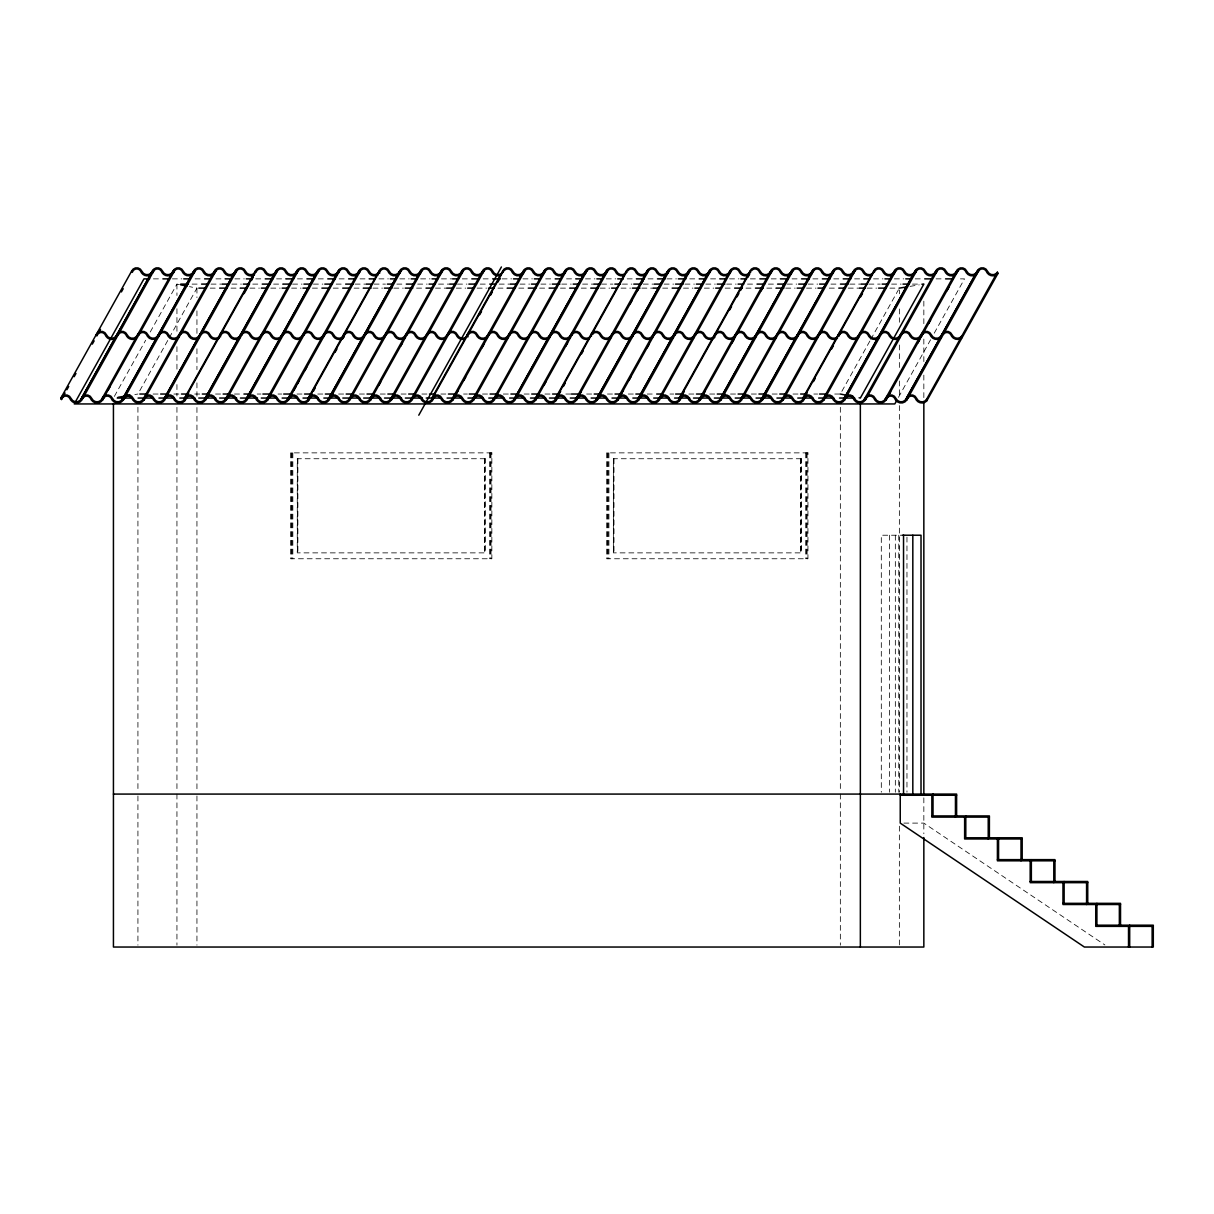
<?xml version="1.0" encoding="UTF-8"?>
<svg xmlns="http://www.w3.org/2000/svg" width="1214" height="1214" viewBox="0 0 1214 1214"><rect width="100%" height="100%" fill="white"/><g stroke="black" fill="none" stroke-linecap="round" stroke-linejoin="round"><path stroke-width="0.75" stroke-dasharray="5 3.75" d="M114.359 396.401L145.65 340.254M150.248 331.999L176.94 284.106L179.429 284.607M139.762 390.726L168.351 339.419M169.277 337.765L196.941 288.128L189.43 286.625M869.846 341.073L840.346 394.034L832.758 394.034M870.772 339.419L898.436 289.782M898.466 397.357L930.577 339.768M934.234 333.182L964.508 278.871L956.92 278.871M134.86 394.535L137.926 394.034M910.075 286.367L919.256 284.865M153.419 278.871L161.007 278.871M172.373 278.871L181.842 278.871M195.105 278.871L202.692 278.871M215.955 278.871L225.425 278.871M234.909 278.871L244.378 278.871M255.759 278.871L263.332 278.871M276.595 278.871L286.079 278.871M297.445 278.871L305.018 278.871M318.296 278.871L325.868 278.871M339.131 278.871L346.718 278.871M359.981 278.871L369.451 278.871M378.935 278.871L388.404 278.871M399.77 278.871L409.255 278.871M420.621 278.871L430.09 278.871M441.471 278.871L452.837 278.871M462.306 278.871L469.894 278.871M483.157 278.871L490.744 278.871M502.11 278.871L511.58 278.871M522.961 278.871L532.43 278.871M545.693 278.871L553.281 278.871M566.543 278.871L576.013 278.871M585.497 278.871L594.966 278.871M606.332 278.871L615.817 278.871M627.183 278.871L636.652 278.871M648.033 278.871L655.606 278.871M666.972 278.871L676.456 278.871M689.719 278.871L697.306 278.871M710.569 278.871L720.039 278.871M729.523 278.871L738.992 278.871M750.358 278.871L757.946 278.871M771.209 278.871L780.678 278.871M792.059 278.871L799.631 278.871M812.894 278.871L820.482 278.871M833.745 278.871L841.317 278.871M854.595 278.871L864.064 278.871M873.534 278.871L883.018 278.871M894.384 278.871L903.853 278.871M915.235 278.871L922.807 278.871M936.07 278.871L943.657 278.871M192.1 284.106L199.688 284.106M211.054 284.106L222.435 284.106M231.904 284.106L241.389 284.106M252.77 284.106L260.342 284.106M273.62 284.106L283.09 284.106M292.574 284.106L302.058 284.106M313.424 284.106L322.909 284.106M336.172 284.106L343.759 284.106M355.125 284.106L366.507 284.106M374.094 284.106L385.46 284.106M396.841 284.106L404.414 284.106M417.692 284.106L427.176 284.106M438.542 284.106L449.924 284.106M457.496 284.106L466.98 284.106M480.243 284.106L487.831 284.106M499.212 284.106L510.578 284.106M520.062 284.106L529.532 284.106M540.913 284.106L550.382 284.106M561.763 284.106L571.248 284.106M582.614 284.106L593.995 284.106M601.567 284.106L612.949 284.106M622.433 284.106L631.902 284.106M643.283 284.106L654.649 284.106M664.134 284.106L673.603 284.106M684.984 284.106L694.469 284.106M705.835 284.106L715.319 284.106M726.685 284.106L736.17 284.106M747.536 284.106L755.123 284.106M768.401 284.106L777.871 284.106M787.355 284.106L796.824 284.106M808.205 284.106L817.69 284.106M830.953 284.106L838.54 284.106M849.906 284.106L861.287 284.106M868.875 284.106L880.241 284.106M891.622 284.106L901.091 284.106M912.473 284.106L923.839 284.106M210.189 288.128L217.761 288.128M231.024 288.128L240.478 288.128M249.947 288.128L259.417 288.128M270.783 288.128L280.237 288.128M291.603 288.128L301.072 288.128M312.423 288.128L319.995 288.128M333.258 288.128L340.831 288.128M354.078 288.128L363.547 288.128M373.017 288.128L382.486 288.128M393.837 288.128L403.306 288.128M416.569 288.128L424.141 288.128M435.492 288.128L446.858 288.128M456.327 288.128L465.781 288.128M477.148 288.128L486.617 288.128M497.968 288.128L507.437 288.128M518.803 288.128L526.375 288.128M539.623 288.128L547.195 288.128M560.458 288.128L569.927 288.128M581.278 288.128L588.851 288.128M600.217 288.128L609.686 288.128M621.037 288.128L630.506 288.128M641.872 288.128L653.223 288.128M662.692 288.128L670.265 288.128M683.512 288.128L692.982 288.128M704.348 288.128L713.817 288.128M725.168 288.128L732.74 288.128M746.003 288.128L753.575 288.128M766.823 288.128L776.292 288.128M785.761 288.128L795.231 288.128M806.582 288.128L816.051 288.128M829.299 288.128L836.871 288.128M848.237 288.128L859.603 288.128M867.175 288.128L876.645 288.128M889.892 288.128L899.362 288.128M153.07 394.034L158.746 394.034M173.89 394.034L181.463 394.034M194.726 394.034L200.401 394.034M215.546 394.034L221.221 394.034M234.484 394.034L242.056 394.034M257.201 394.034L260.98 394.034M278.021 394.034L281.815 394.034M296.96 394.034L302.635 394.034M317.78 394.034L325.352 394.034M338.615 394.034L344.29 394.034M359.435 394.034L365.111 394.034M380.27 394.034L387.843 394.034M401.09 394.034L406.766 394.034M421.911 394.034L427.601 394.034M440.849 394.034L448.421 394.034M463.566 394.034L467.36 394.034M482.504 394.034L488.18 394.034M503.324 394.034L509.015 394.034M524.16 394.034L531.732 394.034M544.98 394.034L550.655 394.034M565.815 394.034L571.491 394.034M586.635 394.034L594.207 394.034M607.455 394.034L613.146 394.034M628.291 394.034L633.966 394.034M647.214 394.034L654.801 394.034M669.946 394.034L673.724 394.034M688.869 394.034L694.56 394.034M709.704 394.034L715.38 394.034M730.524 394.034L738.097 394.034M751.36 394.034L757.035 394.034M772.18 394.034L777.855 394.034M793 394.034L800.572 394.034M813.835 394.034L817.614 394.034M905.219 535.222L881.303 535.222L881.303 792.196M903.869 823.107L923.839 823.107L1104.877 944.947M923.839 301.163L923.839 323.926M923.839 339.085L923.839 361.833M923.839 375.111L923.839 397.858M923.839 797.856L923.839 833.745M906.964 537.119L906.964 792.196M899.362 290.025L899.362 293.818M899.362 308.978L899.362 322.241M899.362 344.973L899.362 369.617M899.362 380.984L899.362 398.04M899.362 405.613L899.362 792.196M899.362 826.188L899.362 945.16M898.77 535.222L898.77 792.196M895.34 535.222L895.34 792.196M889.498 535.222L889.498 792.196M840.346 407.297L840.346 792.196M840.346 794.077L840.346 945.16M807.113 452.868L807.113 558.759M806.521 452.868L806.521 558.759M805.701 452.868L805.701 558.759M800.967 458.74L800.967 552.871M800.679 458.74L800.679 552.871M613.95 458.74L613.95 552.871M613.662 458.74L613.662 552.871M608.927 452.868L608.927 558.759M608.093 452.868L608.093 558.759M607.501 452.868L607.501 558.759M491.033 452.868L491.033 558.759M490.441 452.868L490.441 558.759M489.606 452.868L489.606 558.759M484.887 458.74L484.887 552.871M484.583 458.74L484.583 552.871M297.87 458.74L297.87 552.871M297.567 458.74L297.567 552.871M292.832 452.868L292.832 558.759M292.013 452.868L292.013 558.759M291.421 452.868L291.421 558.759M196.941 288.128L196.941 297.612M196.941 310.875L196.941 333.607M196.941 348.767L196.941 369.617M196.941 382.88L196.941 396.143M196.941 407.509L196.941 792.196M196.941 795.974L196.941 945.16M176.94 284.106L176.94 295.488M176.94 308.751L176.94 331.498M176.94 346.673L176.94 369.42M176.94 384.58L176.94 395.961M176.94 407.343L176.94 792.196M176.94 794.077L176.94 945.16M137.926 407.297L137.926 792.196M137.926 795.974L137.926 945.16M491.852 452.868L290.586 452.868L290.586 558.759L491.852 558.759L491.852 452.868M807.947 452.868L606.681 452.868L606.681 558.759L807.947 558.759L807.947 452.868M485.175 458.74L297.278 458.74L297.278 552.871L485.175 552.871L485.175 458.74M801.27 458.74L613.358 458.74L613.358 552.871L801.27 552.871L801.27 458.74"/><path stroke-width="1.5" d="M82.916 398.04A4.416 4.325 29.1 0 1 90.276 398.04L91.338 399.983A6.783 6.647 29.1 0 0 102.644 399.983L103.63 398.04A4.416 4.325 29.1 0 1 111.005 398.04L112.052 399.983A6.783 6.647 29.1 0 0 123.373 399.983L124.359 398.04A4.416 4.325 29.1 0 1 131.719 398.04L132.781 399.983A6.783 6.647 29.1 0 0 144.087 399.983L145.073 398.04A4.416 4.325 29.1 0 1 152.448 398.04L153.495 399.983A6.783 6.647 29.1 0 0 164.816 399.983L165.802 398.04A4.416 4.325 29.1 0 1 173.162 398.04L174.224 399.983A6.783 6.647 29.1 0 0 184.71 401.015L184.543 399.345L255.395 272.194A5.6 5.493 29.1 0 1 245.532 271.223A5.6 5.493 29.1 0 0 235.167 271.223A5.6 5.493 29.1 0 1 224.802 271.223A5.6 5.493 29.1 0 0 214.453 271.223A5.6 5.493 29.1 0 1 204.089 271.223A5.6 5.493 29.1 0 0 193.724 271.223A5.6 5.493 29.1 0 1 183.36 271.223A5.6 5.493 29.1 0 0 173.01 271.223A5.6 5.493 29.1 0 1 162.646 271.223A5.6 5.493 29.1 0 0 152.281 271.223A5.6 5.493 29.1 0 1 141.917 271.223A5.6 5.493 29.1 0 0 131.567 271.223L60.7 398.374L61.428 399.527L62.187 398.04A4.416 4.325 29.1 0 1 69.562 398.04L70.609 399.983A6.783 6.647 29.1 0 0 81.93 399.983L153.768 270.889A4.416 4.325 29.1 0 1 161.143 270.889L162.19 272.831A6.783 6.647 29.1 0 0 171.675 274.713M117.895 335.337L118.335 334.457A4.416 4.325 29.1 0 1 125.71 334.457L126.772 336.399A6.783 6.647 29.1 0 0 136.241 338.281M152.782 272.831L153.768 270.889M138.624 335.337L139.064 334.457A4.416 4.325 29.1 0 1 146.439 334.457L147.486 336.399A6.783 6.647 29.1 0 0 158.806 336.399M173.511 272.831L174.497 270.889A4.416 4.325 29.1 0 1 181.872 270.889L182.919 272.831A6.783 6.647 29.1 0 0 193.405 273.863M159.338 335.337L159.778 334.457A4.416 4.325 29.1 0 1 167.153 334.457L168.215 336.399A6.783 6.647 29.1 0 0 178.701 337.431M194.225 272.831L195.211 270.889A4.416 4.325 29.1 0 1 202.586 270.889L203.633 272.831A6.783 6.647 29.1 0 0 214.134 273.863M214.954 272.831L215.94 270.889A4.416 4.325 29.1 0 1 223.315 270.889L224.362 272.831A6.783 6.647 29.1 0 0 234.848 273.863M235.668 272.831L236.654 270.889A4.416 4.325 29.1 0 1 244.029 270.889L245.076 272.831A6.783 6.647 29.1 0 0 254.561 274.713M379.648 273.347L379.072 272.194A5.6 5.493 29.1 0 1 369.193 271.223A5.6 5.493 29.1 0 0 358.843 271.223A5.6 5.493 29.1 0 1 348.479 271.223A5.6 5.493 29.1 0 0 338.114 271.223A5.6 5.493 29.1 0 1 327.75 271.223A5.6 5.493 29.1 0 0 317.4 271.223A5.6 5.493 29.1 0 1 307.036 271.223A5.6 5.493 29.1 0 0 296.671 271.223A5.6 5.493 29.1 0 1 286.307 271.223A5.6 5.493 29.1 0 0 275.957 271.223A5.6 5.493 29.1 0 1 265.593 271.223A5.6 5.493 29.1 0 0 255.228 271.223L184.361 398.374L185.105 399.527L185.863 398.04A4.416 4.325 29.1 0 1 193.223 398.04L194.286 399.983A6.783 6.647 29.1 0 0 205.591 399.983L277.445 270.889A4.416 4.325 29.1 0 1 284.82 270.889L285.867 272.831A6.783 6.647 29.1 0 0 297.172 272.831M205.591 399.983L206.577 398.04A4.416 4.325 29.1 0 1 213.952 398.04L214.999 399.983A6.783 6.647 29.1 0 0 226.32 399.983L298.158 270.889A4.416 4.325 29.1 0 1 305.533 270.889L306.581 272.831A6.783 6.647 29.1 0 0 316.065 274.713M241.571 335.337L242.011 334.457A4.416 4.325 29.1 0 1 249.386 334.457L250.433 336.399A6.783 6.647 29.1 0 0 259.917 338.281M277.004 271.754L277.445 270.889M226.32 399.983L227.306 398.04A4.416 4.325 29.1 0 1 234.666 398.04L235.728 399.983A6.783 6.647 29.1 0 0 247.034 399.983L318.887 270.889A4.416 4.325 29.1 0 1 326.262 270.889L327.31 272.831A6.783 6.647 29.1 0 0 336.794 274.713M262.285 335.337L262.725 334.457A4.416 4.325 29.1 0 1 270.1 334.457L271.162 336.399A6.783 6.647 29.1 0 0 280.631 338.281M297.718 271.754L298.158 270.889M283.014 335.337L283.454 334.457A4.416 4.325 29.1 0 1 290.829 334.457L291.876 336.399A6.783 6.647 29.1 0 0 301.36 338.281M317.901 272.831L318.887 270.889M248.02 398.04A4.416 4.325 29.1 0 1 255.395 398.04L256.442 399.983A6.783 6.647 29.1 0 0 267.763 399.983L268.749 398.04A4.416 4.325 29.1 0 1 276.109 398.04L277.171 399.983A6.783 6.647 29.1 0 0 288.477 399.983L291.208 395.096M303.728 335.337L304.168 334.457A4.416 4.325 29.1 0 1 311.543 334.457L312.605 336.399A6.783 6.647 29.1 0 0 323.91 336.399M338.615 272.831L339.601 270.889A4.416 4.325 29.1 0 1 346.976 270.889L348.023 272.831A6.783 6.647 29.1 0 0 358.525 273.863M288.477 399.983L360.33 270.889A4.416 4.325 29.1 0 1 367.705 270.889L368.752 272.831A6.783 6.647 29.1 0 0 378.237 274.713M324.457 335.337L324.897 334.457A4.416 4.325 29.1 0 1 332.272 334.457L333.319 336.399A6.783 6.647 29.1 0 0 342.803 338.281M359.344 272.831L360.33 270.889M330.254 398.04A4.416 4.325 29.1 0 1 337.613 398.04L338.676 399.983A6.783 6.647 29.1 0 0 349.981 399.983L350.967 398.04A4.416 4.325 29.1 0 1 358.342 398.04L359.39 399.983A6.783 6.647 29.1 0 0 370.71 399.983L371.696 398.04A4.416 4.325 29.1 0 1 379.056 398.04L380.119 399.983A6.783 6.647 29.1 0 0 391.424 399.983L392.41 398.04A4.416 4.325 29.1 0 1 399.785 398.04L400.832 399.983A6.783 6.647 29.1 0 0 412.153 399.983L413.139 398.04A4.416 4.325 29.1 0 1 420.499 398.04L421.562 399.983A6.783 6.647 29.1 0 0 432.047 401.015L431.881 399.345L502.733 272.194A5.6 5.493 29.1 0 1 492.869 271.223A5.6 5.493 29.1 0 0 482.504 271.223A5.6 5.493 29.1 0 1 472.14 271.223A5.6 5.493 29.1 0 0 461.79 271.223A5.6 5.493 29.1 0 1 451.426 271.223A5.6 5.493 29.1 0 0 441.061 271.223A5.6 5.493 29.1 0 1 430.697 271.223A5.6 5.493 29.1 0 0 420.348 271.223A5.6 5.493 29.1 0 1 409.983 271.223A5.6 5.493 29.1 0 0 399.618 271.223A5.6 5.493 29.1 0 1 389.254 271.223A5.6 5.493 29.1 0 0 378.905 271.223L308.037 398.374L308.766 399.527L309.524 398.04A4.416 4.325 29.1 0 1 316.9 398.04L317.947 399.983A6.783 6.647 29.1 0 0 329.267 399.983L401.106 270.889A4.416 4.325 29.1 0 1 408.481 270.889L409.528 272.831A6.783 6.647 29.1 0 0 420.848 272.831M342.378 339.222L344.958 334.457A4.416 4.325 29.1 0 1 352.333 334.457L353.38 336.399A6.783 6.647 29.1 0 0 363.881 337.431M365.232 335.337L365.672 334.457A4.416 4.325 29.1 0 1 373.047 334.457L374.109 336.399A6.783 6.647 29.1 0 0 384.595 337.431M400.666 271.754L401.106 270.889M385.961 335.337L386.401 334.457A4.416 4.325 29.1 0 1 393.776 334.457L394.823 336.399A6.783 6.647 29.1 0 0 405.324 337.431M421.395 271.754L421.835 270.889A4.416 4.325 29.1 0 1 429.21 270.889L430.257 272.831A6.783 6.647 29.1 0 0 441.562 272.831M406.675 335.337L407.115 334.457A4.416 4.325 29.1 0 1 414.49 334.457L415.552 336.399A6.783 6.647 29.1 0 0 425.021 338.281M442.108 271.754L442.549 270.889A4.416 4.325 29.1 0 1 449.924 270.889L450.971 272.831A6.783 6.647 29.1 0 0 462.291 272.831M427.404 335.337L427.844 334.457A4.416 4.325 29.1 0 1 435.219 334.457L436.266 336.399A6.783 6.647 29.1 0 0 445.75 338.281M462.838 271.754L463.278 270.889A4.416 4.325 29.1 0 1 470.653 270.889L471.7 272.831A6.783 6.647 29.1 0 0 481.184 274.713M448.118 335.337L448.558 334.457A4.416 4.325 29.1 0 1 455.933 334.457L456.995 336.399A6.783 6.647 29.1 0 0 465.296 338.918M483.005 272.831L483.991 270.889A4.416 4.325 29.1 0 1 491.367 270.889L492.414 272.831A6.783 6.647 29.1 0 0 500.729 275.335M452.928 399.983L453.915 398.04A4.416 4.325 29.1 0 1 461.29 398.04L462.337 399.983A6.783 6.647 29.1 0 0 473.657 399.983L474.644 398.04A4.416 4.325 29.1 0 1 482.004 398.04L483.066 399.983A6.783 6.647 29.1 0 0 494.371 399.983L495.358 398.04A4.416 4.325 29.1 0 1 502.733 398.04L503.78 399.983A6.783 6.647 29.1 0 0 515.1 399.983L516.087 398.04A4.416 4.325 29.1 0 1 523.446 398.04L524.509 399.983A6.783 6.647 29.1 0 0 535.814 399.983L536.8 398.04A4.416 4.325 29.1 0 1 544.176 398.04L545.223 399.983A6.783 6.647 29.1 0 0 555.724 401.015L555.542 399.345L626.409 272.194A5.6 5.493 29.1 0 1 616.53 271.223A5.6 5.493 29.1 0 0 606.181 271.223A5.6 5.493 29.1 0 1 595.816 271.223A5.6 5.493 29.1 0 0 585.452 271.223A5.6 5.493 29.1 0 1 575.087 271.223A5.6 5.493 29.1 0 0 564.738 271.223A5.6 5.493 29.1 0 1 554.373 271.223A5.6 5.493 29.1 0 0 544.009 271.223A5.6 5.493 29.1 0 1 533.644 271.223A5.6 5.493 29.1 0 0 523.295 271.223A5.6 5.493 29.1 0 1 512.93 271.223A5.6 5.493 29.1 0 0 502.566 271.223L431.698 398.374L432.442 399.527L433.201 398.04A4.416 4.325 29.1 0 1 440.561 398.04L441.623 399.983A6.783 6.647 29.1 0 0 452.928 399.983L458.376 390.195M488.908 335.337L489.348 334.457A4.416 4.325 29.1 0 1 496.723 334.457L497.77 336.399A6.783 6.647 29.1 0 0 508.271 337.431M524.342 271.754L524.782 270.889A4.416 4.325 29.1 0 1 532.157 270.889L533.204 272.831A6.783 6.647 29.1 0 0 544.509 272.831M509.622 335.337L510.062 334.457A4.416 4.325 29.1 0 1 517.437 334.457L518.499 336.399A6.783 6.647 29.1 0 0 528.985 337.431M545.056 271.754L545.496 270.889A4.416 4.325 29.1 0 1 552.871 270.889L553.918 272.831A6.783 6.647 29.1 0 0 565.238 272.831M530.351 335.337L530.791 334.457A4.416 4.325 29.1 0 1 538.166 334.457L539.213 336.399A6.783 6.647 29.1 0 0 549.714 337.431M565.785 271.754L566.225 270.889A4.416 4.325 29.1 0 1 573.6 270.889L574.647 272.831A6.783 6.647 29.1 0 0 585.952 272.831M551.065 335.337L551.505 334.457A4.416 4.325 29.1 0 1 558.88 334.457L559.942 336.399A6.783 6.647 29.1 0 0 570.428 337.431M586.499 271.754L586.939 270.889A4.416 4.325 29.1 0 1 594.314 270.889L595.361 272.831A6.783 6.647 29.1 0 0 606.681 272.831M571.794 335.337L572.234 334.457A4.416 4.325 29.1 0 1 579.609 334.457L580.656 336.399A6.783 6.647 29.1 0 0 588.972 338.918M607.228 271.754L607.668 270.889A4.416 4.325 29.1 0 1 615.043 270.889L616.09 272.831A6.783 6.647 29.1 0 0 624.406 275.335M576.604 399.983L577.591 398.04A4.416 4.325 29.1 0 1 584.951 398.04L586.013 399.983A6.783 6.647 29.1 0 0 597.318 399.983L598.305 398.04A4.416 4.325 29.1 0 1 605.68 398.04L606.727 399.983A6.783 6.647 29.1 0 0 618.047 399.983L619.034 398.04A4.416 4.325 29.1 0 1 626.394 398.04L627.456 399.983A6.783 6.647 29.1 0 0 638.761 399.983L639.748 398.04A4.416 4.325 29.1 0 1 647.123 398.04L648.17 399.983A6.783 6.647 29.1 0 0 659.49 399.983L660.477 398.04A4.416 4.325 29.1 0 1 667.837 398.04L668.899 399.983A6.783 6.647 29.1 0 0 679.385 401.015L679.218 399.345L750.07 272.194A5.6 5.493 29.1 0 1 740.206 271.223A5.6 5.493 29.1 0 0 729.842 271.223A5.6 5.493 29.1 0 1 719.477 271.223A5.6 5.493 29.1 0 0 709.128 271.223A5.6 5.493 29.1 0 1 698.763 271.223A5.6 5.493 29.1 0 0 688.399 271.223A5.6 5.493 29.1 0 1 678.034 271.223A5.6 5.493 29.1 0 0 667.685 271.223A5.6 5.493 29.1 0 1 657.32 271.223A5.6 5.493 29.1 0 0 646.956 271.223A5.6 5.493 29.1 0 1 636.591 271.223A5.6 5.493 29.1 0 0 626.242 271.223L555.375 398.374L556.103 399.527L556.862 398.04A4.416 4.325 29.1 0 1 564.237 398.04L565.284 399.983A6.783 6.647 29.1 0 0 576.604 399.983L581.142 391.834M648.003 271.754L648.443 270.889A4.416 4.325 29.1 0 1 655.818 270.889L656.865 272.831A6.783 6.647 29.1 0 0 668.186 272.831M632.752 336.399L633.298 335.337M668.732 271.754L669.172 270.889A4.416 4.325 29.1 0 1 676.547 270.889L677.594 272.831A6.783 6.647 29.1 0 0 688.899 272.831M654.012 335.337L654.452 334.457A4.416 4.325 29.1 0 1 661.827 334.457L662.89 336.399A6.783 6.647 29.1 0 0 673.375 337.431M689.446 271.754L689.886 270.889A4.416 4.325 29.1 0 1 697.261 270.889L698.308 272.831A6.783 6.647 29.1 0 0 709.629 272.831M674.741 335.337L675.181 334.457A4.416 4.325 29.1 0 1 682.556 334.457L683.603 336.399A6.783 6.647 29.1 0 0 694.105 337.431M710.175 271.754L710.615 270.889A4.416 4.325 29.1 0 1 717.99 270.889L719.037 272.831A6.783 6.647 29.1 0 0 730.342 272.831M695.455 335.337L695.895 334.457A4.416 4.325 29.1 0 1 703.27 334.457L704.332 336.399A6.783 6.647 29.1 0 0 714.818 337.431M730.889 271.754L731.329 270.889A4.416 4.325 29.1 0 1 738.704 270.889L739.751 272.831A6.783 6.647 29.1 0 0 748.067 275.335M700.266 399.983L701.252 398.04A4.416 4.325 29.1 0 1 708.627 398.04L709.674 399.983A6.783 6.647 29.1 0 0 720.995 399.983L721.981 398.04A4.416 4.325 29.1 0 1 729.341 398.04L730.403 399.983A6.783 6.647 29.1 0 0 741.708 399.983L742.695 398.04A4.416 4.325 29.1 0 1 750.07 398.04L751.117 399.983A6.783 6.647 29.1 0 0 762.438 399.983L763.424 398.04A4.416 4.325 29.1 0 1 770.784 398.04L771.846 399.983A6.783 6.647 29.1 0 0 783.151 399.983L784.138 398.04A4.416 4.325 29.1 0 1 791.513 398.04L792.56 399.983A6.783 6.647 29.1 0 0 803.061 401.015L802.879 399.345L873.746 272.194A5.6 5.493 29.1 0 1 863.867 271.223A5.6 5.493 29.1 0 0 853.518 271.223A5.6 5.493 29.1 0 1 843.153 271.223A5.6 5.493 29.1 0 0 832.789 271.223A5.6 5.493 29.1 0 1 822.424 271.223A5.6 5.493 29.1 0 0 812.075 271.223A5.6 5.493 29.1 0 1 801.71 271.223A5.6 5.493 29.1 0 0 791.346 271.223A5.6 5.493 29.1 0 1 780.981 271.223A5.6 5.493 29.1 0 0 770.632 271.223A5.6 5.493 29.1 0 1 760.268 271.223A5.6 5.493 29.1 0 0 749.903 271.223L679.036 398.374L679.779 399.527L680.538 398.04A4.416 4.325 29.1 0 1 687.898 398.04L688.96 399.983A6.783 6.647 29.1 0 0 700.266 399.983L704.818 391.834M771.133 272.831L772.119 270.889A4.416 4.325 29.1 0 1 779.494 270.889L780.541 272.831A6.783 6.647 29.1 0 0 791.027 273.863M791.847 272.831L792.833 270.889A4.416 4.325 29.1 0 1 800.208 270.889L801.255 272.831A6.783 6.647 29.1 0 0 811.756 273.863M813.122 271.754L813.562 270.889A4.416 4.325 29.1 0 1 820.937 270.889L821.984 272.831A6.783 6.647 29.1 0 0 833.29 272.831M797.871 336.399L798.402 335.337M833.836 271.754L834.276 270.889A4.416 4.325 29.1 0 1 841.651 270.889L842.698 272.831A6.783 6.647 29.1 0 0 854.019 272.831M819.131 335.337L819.571 334.457A4.416 4.325 29.1 0 1 826.946 334.457L827.994 336.399A6.783 6.647 29.1 0 0 837.478 338.281M854.565 271.754L855.005 270.889A4.416 4.325 29.1 0 1 862.38 270.889L863.427 272.831A6.783 6.647 29.1 0 0 871.743 275.335M823.942 399.983L824.928 398.04A4.416 4.325 29.1 0 1 832.288 398.04L833.35 399.983A6.783 6.647 29.1 0 0 844.656 399.983L845.642 398.04A4.416 4.325 29.1 0 1 853.017 398.04L854.064 399.983A6.783 6.647 29.1 0 0 865.385 399.983L866.371 398.04A4.416 4.325 29.1 0 1 873.731 398.04L874.793 399.983A6.783 6.647 29.1 0 0 886.099 399.983L887.085 398.04A4.416 4.325 29.1 0 1 894.46 398.04L895.507 399.983A6.783 6.647 29.1 0 0 906.828 399.983L907.814 398.04A4.416 4.325 29.1 0 1 915.174 398.04L916.236 399.983A6.783 6.647 29.1 0 0 926.722 401.015L997.999 273.347L997.407 272.194A5.6 5.493 29.1 0 1 987.543 271.223A5.6 5.493 29.1 0 0 977.179 271.223A5.6 5.493 29.1 0 1 966.814 271.223A5.6 5.493 29.1 0 0 956.465 271.223A5.6 5.493 29.1 0 1 946.101 271.223A5.6 5.493 29.1 0 0 935.736 271.223A5.6 5.493 29.1 0 1 925.371 271.223A5.6 5.493 29.1 0 0 915.022 271.223A5.6 5.493 29.1 0 1 904.658 271.223A5.6 5.493 29.1 0 0 894.293 271.223A5.6 5.493 29.1 0 1 883.929 271.223A5.6 5.493 29.1 0 0 873.579 271.223L802.712 398.374L803.44 399.527L804.199 398.04A4.416 4.325 29.1 0 1 811.574 398.04L812.621 399.983A6.783 6.647 29.1 0 0 823.942 399.983L895.78 270.889A4.416 4.325 29.1 0 1 903.155 270.889L904.202 272.831A6.783 6.647 29.1 0 0 914.703 273.863M943.232 334.457A4.416 4.325 29.1 0 1 950.608 334.457L951.67 336.399A6.783 6.647 29.1 0 0 962.156 337.431L961.974 335.777A5.6 5.493 29.1 0 1 952.11 334.806A5.6 5.493 29.1 0 0 941.745 334.806A5.6 5.493 29.1 0 1 931.396 334.806A5.6 5.493 29.1 0 0 921.031 334.806A5.6 5.493 29.1 0 1 910.667 334.806A5.6 5.493 29.1 0 0 900.302 334.806A5.6 5.493 29.1 0 1 889.953 334.806A5.6 5.493 29.1 0 0 879.589 334.806A5.6 5.493 29.1 0 1 869.224 334.806A5.6 5.493 29.1 0 0 858.859 334.806A5.6 5.493 29.1 0 1 848.51 334.806A5.6 5.493 29.1 0 0 838.146 334.806L838.874 335.959L839.633 334.457A4.416 4.325 29.1 0 1 847.008 334.457L848.055 336.399A6.783 6.647 29.1 0 0 858.556 337.431M894.794 272.831L895.78 270.889M915.523 272.831L916.509 270.889A4.416 4.325 29.1 0 1 923.884 270.889L924.931 272.831A6.783 6.647 29.1 0 0 935.417 273.863M936.237 272.831L937.223 270.889A4.416 4.325 29.1 0 1 944.598 270.889L945.645 272.831A6.783 6.647 29.1 0 0 956.146 273.863M956.966 272.831L957.952 270.889A4.416 4.325 29.1 0 1 965.327 270.889L966.374 272.831A6.783 6.647 29.1 0 0 976.86 273.863M978.226 271.754L978.666 270.889A4.416 4.325 29.1 0 1 986.041 270.889L987.088 272.831A6.783 6.647 29.1 0 0 997.589 273.863L997.999 273.347M61.428 399.527L65.07 393.017M66.876 389.755L68.697 386.492M74.145 376.704L75.966 373.457M92.325 344.108L94.146 340.846M98.683 332.697L100.504 329.434M121.4 291.937L123.206 288.689M81.915 397.403L152.782 270.252M80.928 399.345L151.796 272.194M101.657 399.345L173.496 270.252M103.63 398.04L174.497 270.889M102.644 399.983L105.375 395.096M108.107 390.195L109.913 386.947M123.358 397.403L194.225 270.252M122.371 399.345L193.238 272.194M123.373 399.983L195.211 270.889M143.1 399.345L214.939 270.252M144.087 399.983L215.94 270.889M164.8 397.403L235.668 270.252M163.814 399.345L234.681 272.194M165.802 398.04L236.654 270.889M185.105 399.527L188.731 393.017M244.151 293.576L249.598 283.788M251.419 280.54L253.24 277.278M185.12 400.499L187.851 395.612M205.576 397.403L276.443 270.252M204.605 399.345L275.457 272.194M225.318 399.345L297.172 270.252M247.019 397.403L317.886 270.252M246.047 399.345L316.9 272.194M266.761 399.345L338.615 270.252M267.763 399.983L339.601 270.889M287.49 399.345L359.329 270.252M293.925 390.195L295.746 386.947M297.567 383.685L299.388 380.422M304.835 370.634L306.656 367.372M289.463 398.04A4.416 4.325 29.1 0 1 296.838 398.04L297.885 399.983A6.783 6.647 29.1 0 0 308.386 401.015L308.204 399.345L379.072 272.194M308.766 399.527L311.497 394.641M313.318 391.378L315.124 388.116M335.11 352.257L336.931 348.995M308.781 400.499L311.512 395.612M329.252 397.403L400.119 270.252M328.266 399.345L399.133 272.194M348.995 399.345L420.833 270.252M350.967 398.04L421.835 270.889M369.709 399.345L441.562 270.252M371.696 398.04L442.549 270.889M370.71 399.983L373.426 395.096M378.889 385.308L380.695 382.046M400.681 346.187L402.502 342.925M390.438 399.345L462.276 270.252M391.424 399.983L463.278 270.889M411.151 399.345L483.005 270.252M413.139 398.04L483.991 270.889M418.784 415.203L501.412 266.959M432.442 399.527L435.158 394.641M479.682 314.76L481.503 311.512M490.577 295.199L492.398 291.937M497.846 282.164L499.667 278.901M432.457 400.499L435.189 395.612M451.942 399.345L523.78 270.252M453.915 398.04L524.782 270.889M463.839 380.422L465.645 377.159M482.004 347.811L483.825 344.564M472.656 399.345L544.509 270.252M473.657 399.983L545.496 270.889M493.385 399.345L565.223 270.252M495.358 398.04L566.225 270.889M515.085 397.403L585.952 270.252M514.099 399.345L584.966 272.194M516.087 398.04L586.939 270.889M534.828 399.345L606.666 270.252M536.8 398.04L607.668 270.889M535.814 399.983L538.546 395.096M543.993 385.308L545.814 382.046M565.8 346.187L567.621 342.925M556.103 399.527L560.656 391.378M563.372 386.492L565.193 383.229M581.552 353.896L583.357 350.634M592.447 334.32L594.268 331.073M556.118 400.499L558.85 395.612M575.603 399.345L647.457 270.252M577.591 398.04L648.443 270.889M630.203 303.803L632.024 300.541M637.471 290.768L639.292 287.506M641.098 284.243L642.919 280.98M597.303 397.403L668.17 270.252M596.332 399.345L667.184 272.194M597.318 399.983L669.172 270.889M617.046 399.345L688.899 270.252M619.034 398.04L689.886 270.889M618.047 399.983L623.495 390.195M628.943 380.422L630.764 377.159M647.123 347.811L648.929 344.564M638.746 397.403L709.613 270.252M637.775 399.345L708.627 272.194M638.761 399.983L710.615 270.889M658.489 399.345L730.342 270.252M660.477 398.04L731.329 270.889M679.779 399.527L684.317 391.378M729.735 309.873L731.556 306.611M737.004 296.838L738.825 293.576M740.646 290.313L742.467 287.05M747.915 277.278L749.736 274.015M679.794 400.499L682.526 395.612M699.279 399.345L771.118 270.252M701.252 398.04L772.119 270.889M732.072 342.925L733.878 339.662M761.132 290.768L762.953 287.506M720.979 397.403L791.847 270.252M719.993 399.345L790.86 272.194M720.995 399.983L792.833 270.889M740.722 399.345L812.561 270.252M742.695 398.04L813.562 270.889M762.422 397.403L833.29 270.252M761.436 399.345L832.303 272.194M762.438 399.983L834.276 270.889M782.165 399.345L854.003 270.252M783.151 399.983L855.005 270.889M803.44 399.527L807.082 393.017M813.441 381.606L815.262 378.343M831.605 348.995L833.426 345.732M838.874 335.959L841.606 331.073M860.68 296.838L862.501 293.576M803.456 400.499L806.187 395.612M822.94 399.345L894.794 270.252M844.641 397.403L915.508 270.252M843.669 399.345L914.521 272.194M844.656 399.983L916.509 270.889M864.383 399.345L936.237 270.252M865.385 399.983L937.223 270.889M885.112 399.345L956.951 270.252M887.085 398.04L957.952 270.889M886.099 399.983L890.651 391.834M917.905 342.925L919.711 339.662M921.532 336.399L923.353 333.152M928.801 323.364L930.622 320.101M946.966 290.768L948.787 287.506M896.645 400.65L894.809 403.943L74.251 403.943L143.95 278.871L149.625 278.871M906.812 397.403L977.68 270.252M905.826 399.345L976.693 272.194M906.828 399.983L978.666 270.889M927.132 400.499L926.555 399.345L997.407 272.194M118.031 397.297L130.262 395.294M899.362 288.128L907.01 286.868M922.306 284.364L923.839 284.106L860.347 398.055L859.087 397.797M162.888 278.871L168.579 278.871M183.739 278.871L189.43 278.871M204.589 278.871L210.265 278.871M225.425 278.871L231.115 278.871M246.275 278.871L251.966 278.871M265.229 278.871L272.801 278.871M286.079 278.871L293.651 278.871M306.914 278.871L314.502 278.871M327.765 278.871L335.337 278.871M348.615 278.871L354.291 278.871M369.451 278.871L375.141 278.871M390.301 278.871L395.992 278.871M411.151 278.871L416.827 278.871M431.987 278.871L437.677 278.871M452.837 278.871L458.528 278.871M471.791 278.871L479.363 278.871M492.641 278.871L500.214 278.871M513.476 278.871L519.167 278.871M534.327 278.871L540.018 278.871M555.177 278.871L560.853 278.871M576.013 278.871L581.703 278.871M596.863 278.871L602.554 278.871M617.714 278.871L623.389 278.871M636.652 278.871L644.239 278.871M657.502 278.871L665.09 278.871M678.353 278.871L685.925 278.871M699.188 278.871L704.879 278.871M720.039 278.871L725.729 278.871M740.889 278.871L746.564 278.871M759.843 278.871L767.415 278.871M780.678 278.871L788.265 278.871M801.528 278.871L809.101 278.871M822.379 278.871L829.951 278.871M843.214 278.871L850.802 278.871M864.064 278.871L869.755 278.871M884.915 278.871L890.59 278.871M905.75 278.871L911.441 278.871M924.704 278.871L932.291 278.871M945.554 278.871L953.127 278.871M180.734 284.106L188.307 284.106M201.585 284.106L207.26 284.106M222.435 284.106L228.126 284.106M243.286 284.106L248.976 284.106M262.239 284.106L269.827 284.106M283.09 284.106L290.677 284.106M303.955 284.106L311.528 284.106M324.806 284.106L332.378 284.106M345.656 284.106L353.244 284.106M366.507 284.106L372.197 284.106M387.357 284.106L393.048 284.106M406.311 284.106L413.898 284.106M429.058 284.106L434.749 284.106M449.924 284.106L455.599 284.106M468.877 284.106L476.465 284.106M489.728 284.106L495.418 284.106M510.578 284.106L516.269 284.106M531.428 284.106L537.119 284.106M552.279 284.106L559.866 284.106M573.145 284.106L578.82 284.106M593.995 284.106L599.67 284.106M614.845 284.106L620.536 284.106M633.799 284.106L639.49 284.106M654.649 284.106L660.34 284.106M675.5 284.106L683.087 284.106M696.366 284.106L702.041 284.106M717.216 284.106L724.788 284.106M738.066 284.106L743.757 284.106M757.02 284.106L764.608 284.106M777.871 284.106L785.458 284.106M798.721 284.106L806.308 284.106M819.587 284.106L825.262 284.106M840.437 284.106L848.009 284.106M861.287 284.106L866.978 284.106M882.138 284.106L887.829 284.106M902.988 284.106L908.679 284.106M198.823 288.128L206.41 288.128M219.658 288.128L227.23 288.128M240.478 288.128L246.169 288.128M261.313 288.128L266.989 288.128M282.134 288.128L287.809 288.128M302.969 288.128L308.644 288.128M321.892 288.128L329.464 288.128M342.727 288.128L350.3 288.128M363.547 288.128L371.12 288.128M384.383 288.128L391.955 288.128M405.203 288.128L412.775 288.128M426.023 288.128L431.714 288.128M446.858 288.128L452.534 288.128M467.678 288.128L473.354 288.128M488.514 288.128L494.189 288.128M507.437 288.128L515.009 288.128M528.272 288.128L535.844 288.128M549.092 288.128L556.665 288.128M569.927 288.128L577.5 288.128M590.748 288.128L598.32 288.128M611.568 288.128L617.258 288.128M632.403 288.128L639.975 288.128M653.223 288.128L658.899 288.128M672.161 288.128L679.734 288.128M694.878 288.128L700.554 288.128M715.699 288.128L721.389 288.128M734.637 288.128L742.209 288.128M755.472 288.128L763.045 288.128M776.292 288.128L783.865 288.128M797.112 288.128L802.803 288.128M817.948 288.128L823.623 288.128M838.768 288.128L844.443 288.128M859.603 288.128L865.279 288.128M878.526 288.128L886.099 288.128M139.807 394.034L145.498 394.034M160.643 394.034L168.215 394.034M181.463 394.034L187.138 394.034M202.298 394.034L207.973 394.034M223.118 394.034L228.793 394.034M243.938 394.034L249.629 394.034M262.877 394.034L270.449 394.034M283.712 394.034L291.284 394.034M304.532 394.034L312.104 394.034M325.352 394.034L332.924 394.034M346.187 394.034L351.863 394.034M367.007 394.034L372.698 394.034M387.843 394.034L393.518 394.034M408.663 394.034L414.338 394.034M429.483 394.034L435.173 394.034M448.421 394.034L455.994 394.034M469.257 394.034L476.829 394.034M490.077 394.034L497.649 394.034M510.897 394.034L518.469 394.034M531.732 394.034L539.304 394.034M552.552 394.034L558.243 394.034M571.491 394.034L579.063 394.034M594.207 394.034L599.883 394.034M615.028 394.034L620.718 394.034M635.863 394.034L641.538 394.034M656.683 394.034L662.374 394.034M675.621 394.034L683.194 394.034M696.441 394.034L704.014 394.034M717.277 394.034L724.849 394.034M738.097 394.034L745.669 394.034M758.932 394.034L764.608 394.034M779.752 394.034L785.428 394.034M800.572 394.034L806.263 394.034M819.511 394.034L825.186 394.034M117.227 398.055L132.387 398.055M138.077 398.055L153.237 398.055M158.928 398.055L174.103 398.055M179.778 398.055L194.953 398.055M198.747 398.055L215.804 398.055M219.597 398.055L236.654 398.055M240.448 398.055L257.505 398.055M261.298 398.055L276.458 398.055M282.149 398.055L297.324 398.055M302.999 398.055L318.174 398.055M323.85 398.055L339.025 398.055M342.818 398.055L359.875 398.055M363.669 398.055L380.726 398.055M384.519 398.055L401.576 398.055M405.37 398.055L422.426 398.055M426.22 398.055L441.395 398.055M447.071 398.055L462.246 398.055M467.936 398.055L483.096 398.055M488.787 398.055L503.947 398.055M509.637 398.055L524.797 398.055M530.488 398.055L545.647 398.055M549.441 398.055L564.616 398.055M570.292 398.055L585.467 398.055M591.157 398.055L606.317 398.055M612.008 398.055L627.168 398.055M632.858 398.055L648.018 398.055M653.709 398.055L668.868 398.055M674.559 398.055L689.734 398.055M693.513 398.055L708.688 398.055M714.378 398.055L729.538 398.055M735.229 398.055L750.389 398.055M756.079 398.055L771.239 398.055M776.93 398.055L792.089 398.055M797.78 398.055L812.94 398.055M818.631 398.055L833.806 398.055M839.481 398.055L854.656 398.055M902.336 535.222L921.016 535.222L921.016 794.077M113.433 794.077L956.617 794.077L956.617 815.929M900.242 795.261L956.617 795.261M931.851 815.929L989.395 815.929L989.395 837.781M989.395 817.113L931.851 817.113L931.851 795.261M964.629 837.781L1022.188 837.781L1022.188 859.633M1022.188 838.965L964.629 838.965L964.629 817.113M997.407 859.633L1054.966 859.633L1054.966 881.485M1054.966 860.817L997.407 860.817L997.407 838.965M1030.185 881.485L1087.744 881.485L1087.744 903.337M1087.744 882.669L1030.185 882.669L1030.185 860.817M1062.963 903.337L1120.522 903.337L1120.522 925.189M1120.522 904.521L1062.963 904.521L1062.963 882.669M1095.741 925.189L1153.3 925.189L1153.3 947.041L1084.39 947.041L900.242 823.107L900.242 794.077M1153.3 926.373L1095.741 926.373L1095.741 904.521M840.346 394.034L852.835 396.538M180.689 284.865L186.941 286.125M873.579 271.223L874.308 272.376L875.066 270.889A4.416 4.325 29.1 0 1 882.441 270.889L883.489 272.831A6.783 6.647 29.1 0 0 893.974 273.863M749.903 271.223L750.631 272.376M626.242 271.223L626.97 272.376M591.537 335.959L590.808 334.806A5.6 5.493 29.1 0 1 601.173 334.806A5.6 5.493 29.1 0 0 611.522 334.806A5.6 5.493 29.1 0 1 621.887 334.806A5.6 5.493 29.1 0 0 632.251 334.806A5.6 5.493 29.1 0 1 642.616 334.806A5.6 5.493 29.1 0 0 652.965 334.806A5.6 5.493 29.1 0 1 663.33 334.806A5.6 5.493 29.1 0 0 673.694 334.806A5.6 5.493 29.1 0 1 684.059 334.806A5.6 5.493 29.1 0 0 694.408 334.806A5.6 5.493 29.1 0 1 704.773 334.806A5.6 5.493 29.1 0 0 714.636 335.777M502.566 271.223L503.294 272.376M467.876 335.959L467.132 334.806A5.6 5.493 29.1 0 1 477.497 334.806A5.6 5.493 29.1 0 0 487.861 334.806A5.6 5.493 29.1 0 1 498.226 334.806A5.6 5.493 29.1 0 0 508.575 334.806A5.6 5.493 29.1 0 1 518.939 334.806A5.6 5.493 29.1 0 0 529.304 334.806A5.6 5.493 29.1 0 1 539.669 334.806A5.6 5.493 29.1 0 0 550.018 334.806A5.6 5.493 29.1 0 1 560.382 334.806A5.6 5.493 29.1 0 0 570.747 334.806A5.6 5.493 29.1 0 1 581.111 334.806A5.6 5.493 29.1 0 0 590.975 335.777M378.905 271.223L379.633 272.376L380.392 270.889A4.416 4.325 29.1 0 1 387.767 270.889L388.814 272.831A6.783 6.647 29.1 0 0 400.119 272.831M344.199 335.959L343.471 334.806A5.6 5.493 29.1 0 1 353.835 334.806A5.6 5.493 29.1 0 0 364.185 334.806A5.6 5.493 29.1 0 1 374.549 334.806A5.6 5.493 29.1 0 0 384.914 334.806A5.6 5.493 29.1 0 1 395.278 334.806A5.6 5.493 29.1 0 0 405.628 334.806A5.6 5.493 29.1 0 1 415.992 334.806A5.6 5.493 29.1 0 0 426.357 334.806A5.6 5.493 29.1 0 1 436.721 334.806A5.6 5.493 29.1 0 0 447.071 334.806A5.6 5.493 29.1 0 1 457.435 334.806A5.6 5.493 29.1 0 0 467.299 335.777L467.891 336.931M255.228 271.223L255.957 272.376L256.715 270.889A4.416 4.325 29.1 0 1 264.091 270.889L265.138 272.831A6.783 6.647 29.1 0 0 276.458 272.831M131.567 271.223L132.296 272.376L133.054 270.889A4.416 4.325 29.1 0 1 140.429 270.889L141.477 272.831A6.783 6.647 29.1 0 0 150.961 274.713M344.215 336.931L343.638 335.777A5.6 5.493 29.1 0 1 333.774 334.806A5.6 5.493 29.1 0 0 323.41 334.806A5.6 5.493 29.1 0 1 313.045 334.806A5.6 5.493 29.1 0 0 302.681 334.806A5.6 5.493 29.1 0 1 292.331 334.806A5.6 5.493 29.1 0 0 281.967 334.806A5.6 5.493 29.1 0 1 271.602 334.806A5.6 5.493 29.1 0 0 261.238 334.806A5.6 5.493 29.1 0 1 250.888 334.806A5.6 5.493 29.1 0 0 240.524 334.806A5.6 5.493 29.1 0 1 230.159 334.806A5.6 5.493 29.1 0 0 219.795 334.806L220.538 335.959L221.282 334.457A4.416 4.325 29.1 0 1 228.657 334.457L229.719 336.399A6.783 6.647 29.1 0 0 240.205 337.431M220.553 336.931L219.962 335.777A5.6 5.493 29.1 0 1 210.098 334.806A5.6 5.493 29.1 0 0 199.733 334.806A5.6 5.493 29.1 0 1 189.384 334.806A5.6 5.493 29.1 0 0 179.019 334.806A5.6 5.493 29.1 0 1 168.655 334.806A5.6 5.493 29.1 0 0 158.29 334.806A5.6 5.493 29.1 0 1 147.941 334.806A5.6 5.493 29.1 0 0 137.577 334.806A5.6 5.493 29.1 0 1 127.212 334.806A5.6 5.493 29.1 0 0 116.848 334.806A5.6 5.493 29.1 0 1 106.498 334.806A5.6 5.493 29.1 0 0 96.134 334.806L96.862 335.959L97.621 334.457A4.416 4.325 29.1 0 1 104.996 334.457L106.043 336.399A6.783 6.647 29.1 0 0 115.527 338.281M1152.132 926.373L1152.132 947.041M1129.688 925.189L1129.688 947.041M1128.519 926.373L1128.519 947.041M1119.354 904.521L1119.354 926.373M1096.91 903.337L1096.91 925.189M1086.576 882.669L1086.576 904.521M1064.132 881.485L1064.132 903.337M1053.798 860.817L1053.798 882.669M1031.354 859.633L1031.354 881.485M1021.004 838.965L1021.004 860.817M998.576 837.781L998.576 859.633M988.226 817.113L988.226 838.965M965.798 815.929L965.798 837.781M955.448 795.261L955.448 817.113M933.02 794.077L933.02 815.929M923.839 401.652L923.839 794.077M923.839 837.523L923.839 947.041L113.433 947.041L113.433 403.731M912.822 535.222L912.822 794.077M903.535 535.222L903.535 794.077M860.347 403.731L860.347 947.041M802.712 398.374A5.6 5.493 29.1 0 1 813.077 398.374A5.6 5.493 29.1 0 0 823.426 398.374A5.6 5.493 29.1 0 1 833.79 398.374A5.6 5.493 29.1 0 0 844.155 398.374A5.6 5.493 29.1 0 1 854.519 398.374A5.6 5.493 29.1 0 0 864.869 398.374A5.6 5.493 29.1 0 1 875.233 398.374A5.6 5.493 29.1 0 0 885.598 398.374A5.6 5.493 29.1 0 1 895.962 398.374A5.6 5.493 29.1 0 0 906.312 398.374A5.6 5.493 29.1 0 1 916.676 398.374A5.6 5.493 29.1 0 0 926.555 399.345M860.347 334.457A4.416 4.325 29.1 0 1 867.722 334.457L868.784 336.399A6.783 6.647 29.1 0 0 879.27 337.431M881.076 334.457A4.416 4.325 29.1 0 1 888.451 334.457L889.498 336.399A6.783 6.647 29.1 0 0 899.999 337.431M901.79 334.457A4.416 4.325 29.1 0 1 909.165 334.457L910.227 336.399A6.783 6.647 29.1 0 0 920.713 337.431M922.519 334.457A4.416 4.325 29.1 0 1 929.894 334.457L930.941 336.399A6.783 6.647 29.1 0 0 941.442 337.431M751.39 270.889A4.416 4.325 29.1 0 1 758.765 270.889L759.812 272.831A6.783 6.647 29.1 0 0 770.313 273.863M734.88 337.431A6.783 6.647 29.1 0 1 724.394 336.399L723.332 334.457A4.416 4.325 29.1 0 0 715.957 334.457L715.213 335.959L714.469 334.806A5.6 5.493 29.1 0 1 724.834 334.806A5.6 5.493 29.1 0 0 735.198 334.806A5.6 5.493 29.1 0 1 745.563 334.806A5.6 5.493 29.1 0 0 755.912 334.806A5.6 5.493 29.1 0 1 766.277 334.806A5.6 5.493 29.1 0 0 776.641 334.806A5.6 5.493 29.1 0 1 787.006 334.806A5.6 5.493 29.1 0 0 797.355 334.806A5.6 5.493 29.1 0 1 807.72 334.806A5.6 5.493 29.1 0 0 818.084 334.806A5.6 5.493 29.1 0 1 828.449 334.806A5.6 5.493 29.1 0 0 838.313 335.777M736.686 334.457A4.416 4.325 29.1 0 1 744.061 334.457L745.108 336.399A6.783 6.647 29.1 0 0 755.609 337.431M757.399 334.457A4.416 4.325 29.1 0 1 764.774 334.457L765.837 336.399A6.783 6.647 29.1 0 0 776.323 337.431M778.128 334.457A4.416 4.325 29.1 0 1 785.504 334.457L786.551 336.399A6.783 6.647 29.1 0 0 797.052 337.431M798.842 334.457A4.416 4.325 29.1 0 1 806.217 334.457L807.28 336.399A6.783 6.647 29.1 0 0 817.766 337.431M679.036 398.374A5.6 5.493 29.1 0 1 689.4 398.374A5.6 5.493 29.1 0 0 699.765 398.374A5.6 5.493 29.1 0 1 710.129 398.374A5.6 5.493 29.1 0 0 720.479 398.374A5.6 5.493 29.1 0 1 730.843 398.374A5.6 5.493 29.1 0 0 741.208 398.374A5.6 5.493 29.1 0 1 751.572 398.374A5.6 5.493 29.1 0 0 761.922 398.374A5.6 5.493 29.1 0 1 772.286 398.374A5.6 5.493 29.1 0 0 782.651 398.374A5.6 5.493 29.1 0 1 793.015 398.374A5.6 5.493 29.1 0 0 802.879 399.345M431.698 398.374A5.6 5.493 29.1 0 1 442.063 398.374A5.6 5.493 29.1 0 0 452.427 398.374A5.6 5.493 29.1 0 1 462.792 398.374A5.6 5.493 29.1 0 0 473.141 398.374A5.6 5.493 29.1 0 1 483.506 398.374A5.6 5.493 29.1 0 0 493.87 398.374A5.6 5.493 29.1 0 1 504.235 398.374A5.6 5.493 29.1 0 0 514.584 398.374A5.6 5.493 29.1 0 1 524.949 398.374A5.6 5.493 29.1 0 0 535.313 398.374A5.6 5.493 29.1 0 1 545.678 398.374A5.6 5.493 29.1 0 0 555.542 399.345M468.619 334.457A4.416 4.325 29.1 0 1 475.994 334.457L477.056 336.399A6.783 6.647 29.1 0 0 487.542 337.431M504.053 270.889A4.416 4.325 29.1 0 1 511.428 270.889L512.475 272.831A6.783 6.647 29.1 0 0 523.795 272.831M627.729 270.889A4.416 4.325 29.1 0 1 635.104 270.889L636.151 272.831A6.783 6.647 29.1 0 0 646.637 273.863M592.295 334.457A4.416 4.325 29.1 0 1 599.67 334.457L600.718 336.399A6.783 6.647 29.1 0 0 611.219 337.431M613.009 334.457A4.416 4.325 29.1 0 1 620.384 334.457L621.447 336.399A6.783 6.647 29.1 0 0 631.933 337.431M633.738 334.457A4.416 4.325 29.1 0 1 641.113 334.457L642.16 336.399A6.783 6.647 29.1 0 0 652.662 337.431M555.375 398.374A5.6 5.493 29.1 0 1 565.739 398.374A5.6 5.493 29.1 0 0 576.089 398.374A5.6 5.493 29.1 0 1 586.453 398.374A5.6 5.493 29.1 0 0 596.818 398.374A5.6 5.493 29.1 0 1 607.182 398.374A5.6 5.493 29.1 0 0 617.531 398.374A5.6 5.493 29.1 0 1 627.896 398.374A5.6 5.493 29.1 0 0 638.261 398.374A5.6 5.493 29.1 0 1 648.625 398.374A5.6 5.493 29.1 0 0 658.974 398.374A5.6 5.493 29.1 0 1 669.339 398.374A5.6 5.493 29.1 0 0 679.218 399.345M184.361 398.374A5.6 5.493 29.1 0 1 194.726 398.374A5.6 5.493 29.1 0 0 205.09 398.374A5.6 5.493 29.1 0 1 215.455 398.374A5.6 5.493 29.1 0 0 225.804 398.374A5.6 5.493 29.1 0 1 236.169 398.374A5.6 5.493 29.1 0 0 246.533 398.374A5.6 5.493 29.1 0 1 256.898 398.374A5.6 5.493 29.1 0 0 267.247 398.374A5.6 5.493 29.1 0 1 277.611 398.374A5.6 5.493 29.1 0 0 287.976 398.374A5.6 5.493 29.1 0 1 298.341 398.374A5.6 5.493 29.1 0 0 308.204 399.345M308.037 398.374A5.6 5.493 29.1 0 1 318.402 398.374A5.6 5.493 29.1 0 0 328.751 398.374A5.6 5.493 29.1 0 1 339.116 398.374A5.6 5.493 29.1 0 0 349.48 398.374A5.6 5.493 29.1 0 1 359.845 398.374A5.6 5.493 29.1 0 0 370.194 398.374A5.6 5.493 29.1 0 1 380.559 398.374A5.6 5.493 29.1 0 0 390.923 398.374A5.6 5.493 29.1 0 1 401.288 398.374A5.6 5.493 29.1 0 0 411.637 398.374A5.6 5.493 29.1 0 1 422.002 398.374A5.6 5.493 29.1 0 0 431.881 399.345M180.507 334.457A4.416 4.325 29.1 0 1 187.882 334.457L188.929 336.399A6.783 6.647 29.1 0 0 199.43 337.431M201.22 334.457A4.416 4.325 29.1 0 1 208.596 334.457L209.658 336.399A6.783 6.647 29.1 0 0 219.127 338.281M60.7 398.374A5.6 5.493 29.1 0 1 71.065 398.374A5.6 5.493 29.1 0 0 81.414 398.374A5.6 5.493 29.1 0 1 91.778 398.374A5.6 5.493 29.1 0 0 102.143 398.374A5.6 5.493 29.1 0 1 112.507 398.374A5.6 5.493 29.1 0 0 122.857 398.374A5.6 5.493 29.1 0 1 133.221 398.374A5.6 5.493 29.1 0 0 143.586 398.374A5.6 5.493 29.1 0 1 153.95 398.374A5.6 5.493 29.1 0 0 164.3 398.374A5.6 5.493 29.1 0 1 174.664 398.374A5.6 5.493 29.1 0 0 184.543 399.345"/></g></svg>
